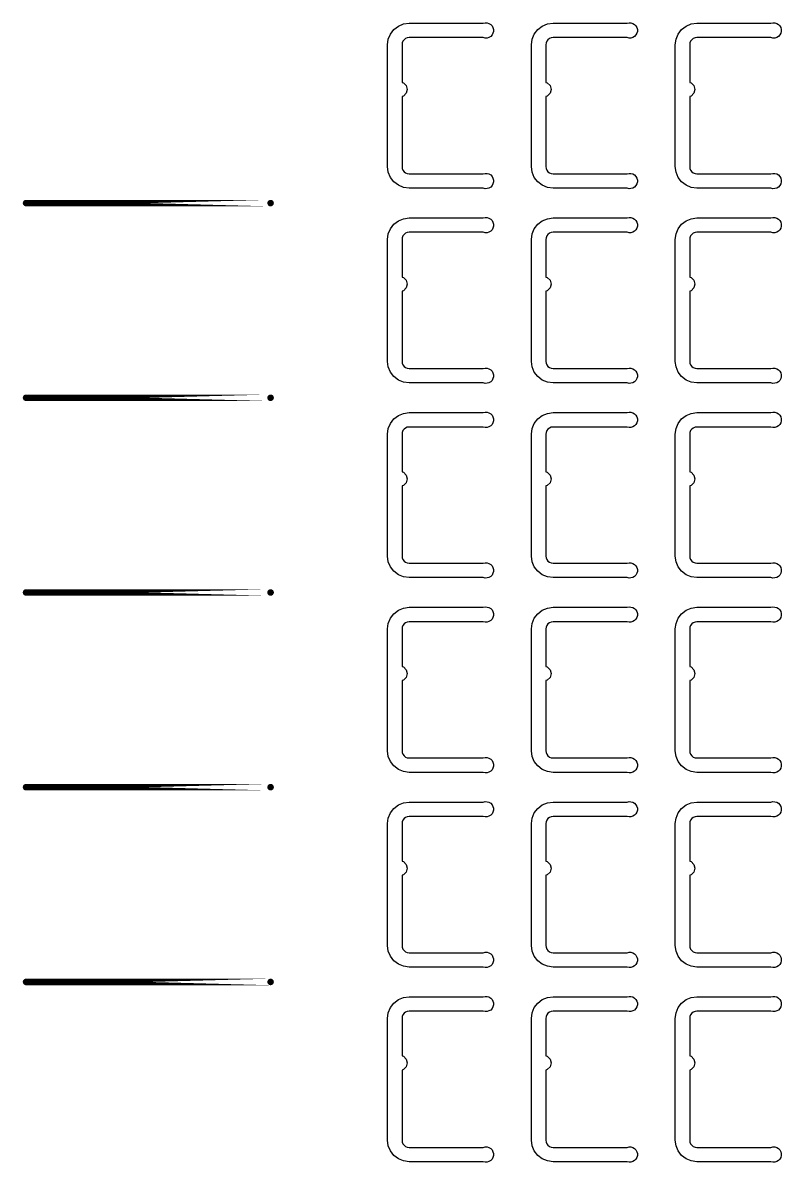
# Model space of a CAD drawing. Extents: x 11 to 212, y 11 to 212.
# Drawn here: x 46.96 to 56.26, y 123.32 to 137.29 of the extents above; entities that cross this region are included whole.
import ezdxf

# ---------------------------------------------------------------- set-up
doc = ezdxf.new("R2010")
doc.units = 0
doc.layers.get('0').update_dxf_attribs({"linetype": 'continuous'})
doc.layers.add('L4', color=7, linetype='continuous')

# ---------------------------------------------------------------- blocks, each defined once
blk = doc.blocks.new('cutlineendpoint')
at = {"const_width": 0.04}
blk.add_lwpolyline([(-0.02, 0, 1), (0.02, 0, 1)], format="xyb", close=True, dxfattribs=at)

msp = doc.modelspace()

# ---------------------------------------------------------------- linework, layer by layer
at = {"layer": 'L4'}
for points in [[(52.608, 135.441), (52.632, 135.447), (52.656, 135.446), (52.679, 135.439), (52.7, 135.427), (52.717, 135.409), (52.728, 135.388), (52.735, 135.365), (52.735, 135.341), (52.728, 135.318), (52.717, 135.297), (52.7, 135.279), (52.679, 135.267), (52.656, 135.26), (52.632, 135.259), (52.608, 135.265), (51.7, 135.265), (51.631, 135.274), (51.568, 135.3), (51.513, 135.342), (51.471, 135.397), (51.444, 135.461), (51.435, 135.529), (51.435, 137.024), (51.444, 137.092), (51.471, 137.156), (51.513, 137.211), (51.568, 137.253), (51.631, 137.279), (51.7, 137.288), (52.608, 137.288), (52.632, 137.294), (52.656, 137.293), (52.679, 137.286), (52.7, 137.274), (52.717, 137.256), (52.728, 137.235), (52.735, 137.212), (52.735, 137.188), (52.728, 137.165), (52.717, 137.144), (52.7, 137.126), (52.679, 137.114), (52.656, 137.107), (52.632, 137.106), (52.608, 137.112), (51.7, 137.112), (51.677, 137.109), (51.656, 137.1), (51.638, 137.086), (51.624, 137.068), (51.615, 137.046), (51.612, 137.024), (51.612, 136.563), (51.629, 136.558), (51.664, 136.524), (51.676, 136.476), (51.664, 136.429), (51.629, 136.395), (51.612, 136.39), (51.612, 135.529), (51.615, 135.507), (51.624, 135.485), (51.638, 135.467), (51.656, 135.453), (51.677, 135.444), (51.7, 135.441)], [(54.373, 135.441), (54.397, 135.447), (54.421, 135.446), (54.444, 135.439), (54.464, 135.427), (54.481, 135.409), (54.493, 135.388), (54.499, 135.365), (54.499, 135.341), (54.493, 135.318), (54.481, 135.297), (54.464, 135.279), (54.444, 135.267), (54.421, 135.26), (54.397, 135.259), (54.373, 135.265), (53.465, 135.265), (53.396, 135.274), (53.332, 135.3), (53.278, 135.342), (53.235, 135.397), (53.209, 135.461), (53.2, 135.529), (53.2, 137.024), (53.209, 137.092), (53.235, 137.156), (53.278, 137.211), (53.332, 137.253), (53.396, 137.279), (53.465, 137.288), (54.373, 137.288), (54.397, 137.294), (54.421, 137.293), (54.444, 137.286), (54.464, 137.274), (54.481, 137.256), (54.493, 137.235), (54.499, 137.212), (54.499, 137.188), (54.493, 137.165), (54.481, 137.144), (54.464, 137.126), (54.444, 137.114), (54.421, 137.107), (54.397, 137.106), (54.373, 137.112), (53.465, 137.112), (53.442, 137.109), (53.421, 137.1), (53.402, 137.086), (53.388, 137.068), (53.379, 137.046), (53.376, 137.024), (53.376, 136.563), (53.394, 136.558), (53.429, 136.524), (53.441, 136.476), (53.429, 136.429), (53.394, 136.395), (53.376, 136.39), (53.376, 135.529), (53.379, 135.507), (53.388, 135.485), (53.402, 135.467), (53.421, 135.453), (53.442, 135.444), (53.465, 135.441)], [(56.138, 135.441), (56.161, 135.447), (56.185, 135.446), (56.209, 135.439), (56.229, 135.427), (56.246, 135.409), (56.258, 135.388), (56.264, 135.365), (56.264, 135.341), (56.258, 135.318), (56.246, 135.297), (56.229, 135.279), (56.209, 135.267), (56.185, 135.26), (56.161, 135.259), (56.138, 135.265), (55.229, 135.265), (55.161, 135.274), (55.097, 135.3), (55.042, 135.342), (55, 135.397), (54.974, 135.461), (54.965, 135.529), (54.965, 137.024), (54.974, 137.092), (55, 137.156), (55.042, 137.211), (55.097, 137.253), (55.161, 137.279), (55.229, 137.288), (56.138, 137.288), (56.161, 137.294), (56.185, 137.293), (56.209, 137.286), (56.229, 137.274), (56.246, 137.256), (56.258, 137.235), (56.264, 137.212), (56.264, 137.188), (56.258, 137.165), (56.246, 137.144), (56.229, 137.126), (56.209, 137.114), (56.185, 137.107), (56.161, 137.106), (56.138, 137.112), (55.229, 137.112), (55.207, 137.109), (55.185, 137.1), (55.167, 137.086), (55.153, 137.068), (55.144, 137.046), (55.141, 137.024), (55.141, 136.563), (55.159, 136.558), (55.193, 136.524), (55.206, 136.476), (55.193, 136.429), (55.159, 136.395), (55.141, 136.39), (55.141, 135.529), (55.144, 135.507), (55.153, 135.485), (55.167, 135.467), (55.185, 135.453), (55.207, 135.444), (55.229, 135.441)], [(52.608, 133.053), (52.632, 133.058), (52.656, 133.058), (52.679, 133.051), (52.7, 133.038), (52.717, 133.021), (52.728, 133), (52.735, 132.977), (52.735, 132.953), (52.728, 132.929), (52.717, 132.908), (52.7, 132.891), (52.679, 132.879), (52.656, 132.872), (52.632, 132.871), (52.608, 132.876), (51.7, 132.876), (51.631, 132.885), (51.568, 132.912), (51.513, 132.954), (51.471, 133.009), (51.444, 133.073), (51.435, 133.141), (51.435, 134.635), (51.444, 134.704), (51.471, 134.768), (51.513, 134.822), (51.568, 134.865), (51.631, 134.891), (51.7, 134.9), (52.608, 134.9), (52.632, 134.905), (52.656, 134.905), (52.679, 134.898), (52.7, 134.885), (52.717, 134.868), (52.728, 134.847), (52.735, 134.824), (52.735, 134.8), (52.728, 134.776), (52.717, 134.755), (52.7, 134.738), (52.679, 134.726), (52.656, 134.719), (52.632, 134.718), (52.608, 134.724), (51.7, 134.724), (51.677, 134.721), (51.656, 134.712), (51.638, 134.698), (51.624, 134.679), (51.615, 134.658), (51.612, 134.635), (51.612, 134.174), (51.629, 134.17), (51.664, 134.135), (51.676, 134.088), (51.664, 134.041), (51.629, 134.007), (51.612, 134.002), (51.612, 133.141), (51.615, 133.118), (51.624, 133.097), (51.638, 133.079), (51.656, 133.065), (51.677, 133.056), (51.7, 133.053)], [(54.373, 133.053), (54.397, 133.058), (54.421, 133.058), (54.444, 133.051), (54.464, 133.038), (54.481, 133.021), (54.493, 133), (54.499, 132.977), (54.499, 132.953), (54.493, 132.929), (54.481, 132.908), (54.464, 132.891), (54.444, 132.879), (54.421, 132.872), (54.397, 132.871), (54.373, 132.876), (53.465, 132.876), (53.396, 132.885), (53.332, 132.912), (53.278, 132.954), (53.235, 133.009), (53.209, 133.073), (53.2, 133.141), (53.2, 134.635), (53.209, 134.704), (53.235, 134.768), (53.278, 134.822), (53.332, 134.865), (53.396, 134.891), (53.465, 134.9), (54.373, 134.9), (54.397, 134.905), (54.421, 134.905), (54.444, 134.898), (54.464, 134.885), (54.481, 134.868), (54.493, 134.847), (54.499, 134.824), (54.499, 134.8), (54.493, 134.776), (54.481, 134.755), (54.464, 134.738), (54.444, 134.726), (54.421, 134.719), (54.397, 134.718), (54.373, 134.724), (53.465, 134.724), (53.442, 134.721), (53.421, 134.712), (53.402, 134.698), (53.388, 134.679), (53.379, 134.658), (53.376, 134.635), (53.376, 134.174), (53.394, 134.17), (53.429, 134.135), (53.441, 134.088), (53.429, 134.041), (53.394, 134.007), (53.376, 134.002), (53.376, 133.141), (53.379, 133.118), (53.388, 133.097), (53.402, 133.079), (53.421, 133.065), (53.442, 133.056), (53.465, 133.053)], [(56.138, 133.053), (56.161, 133.058), (56.185, 133.058), (56.209, 133.051), (56.229, 133.038), (56.246, 133.021), (56.258, 133), (56.264, 132.977), (56.264, 132.953), (56.258, 132.929), (56.246, 132.908), (56.229, 132.891), (56.209, 132.879), (56.185, 132.872), (56.161, 132.871), (56.138, 132.876), (55.229, 132.876), (55.161, 132.885), (55.097, 132.912), (55.042, 132.954), (55, 133.009), (54.974, 133.073), (54.965, 133.141), (54.965, 134.635), (54.974, 134.704), (55, 134.768), (55.042, 134.822), (55.097, 134.865), (55.161, 134.891), (55.229, 134.9), (56.138, 134.9), (56.161, 134.905), (56.185, 134.905), (56.209, 134.898), (56.229, 134.885), (56.246, 134.868), (56.258, 134.847), (56.264, 134.824), (56.264, 134.8), (56.258, 134.776), (56.246, 134.755), (56.229, 134.738), (56.209, 134.726), (56.185, 134.719), (56.161, 134.718), (56.138, 134.724), (55.229, 134.724), (55.207, 134.721), (55.185, 134.712), (55.167, 134.698), (55.153, 134.679), (55.144, 134.658), (55.141, 134.635), (55.141, 134.174), (55.159, 134.17), (55.193, 134.135), (55.206, 134.088), (55.193, 134.041), (55.159, 134.007), (55.141, 134.002), (55.141, 133.141), (55.144, 133.118), (55.153, 133.097), (55.167, 133.079), (55.185, 133.065), (55.207, 133.056), (55.229, 133.053)], [(52.608, 130.665), (52.632, 130.67), (52.656, 130.669), (52.679, 130.663), (52.7, 130.65), (52.717, 130.633), (52.728, 130.612), (52.735, 130.589), (52.735, 130.564), (52.728, 130.541), (52.717, 130.52), (52.7, 130.503), (52.679, 130.49), (52.656, 130.484), (52.632, 130.483), (52.608, 130.488), (51.7, 130.488), (51.631, 130.497), (51.568, 130.524), (51.513, 130.566), (51.471, 130.621), (51.444, 130.684), (51.435, 130.753), (51.435, 132.247), (51.444, 132.316), (51.471, 132.379), (51.513, 132.434), (51.568, 132.476), (51.631, 132.503), (51.7, 132.512), (52.608, 132.512), (52.632, 132.517), (52.656, 132.516), (52.679, 132.51), (52.7, 132.497), (52.717, 132.48), (52.728, 132.459), (52.735, 132.436), (52.735, 132.411), (52.728, 132.388), (52.717, 132.367), (52.7, 132.35), (52.679, 132.337), (52.656, 132.331), (52.632, 132.33), (52.608, 132.335), (51.7, 132.335), (51.677, 132.332), (51.656, 132.323), (51.638, 132.309), (51.624, 132.291), (51.615, 132.27), (51.612, 132.247), (51.612, 131.786), (51.629, 131.782), (51.664, 131.747), (51.676, 131.7), (51.664, 131.653), (51.629, 131.618), (51.612, 131.614), (51.612, 130.753), (51.615, 130.73), (51.624, 130.709), (51.638, 130.691), (51.656, 130.677), (51.677, 130.668), (51.7, 130.665)], [(54.373, 130.665), (54.397, 130.67), (54.421, 130.669), (54.444, 130.663), (54.464, 130.65), (54.481, 130.633), (54.493, 130.612), (54.499, 130.589), (54.499, 130.564), (54.493, 130.541), (54.481, 130.52), (54.464, 130.503), (54.444, 130.49), (54.421, 130.484), (54.397, 130.483), (54.373, 130.488), (53.465, 130.488), (53.396, 130.497), (53.332, 130.524), (53.278, 130.566), (53.235, 130.621), (53.209, 130.684), (53.2, 130.753), (53.2, 132.247), (53.209, 132.316), (53.235, 132.379), (53.278, 132.434), (53.332, 132.476), (53.396, 132.503), (53.465, 132.512), (54.373, 132.512), (54.397, 132.517), (54.421, 132.516), (54.444, 132.51), (54.464, 132.497), (54.481, 132.48), (54.493, 132.459), (54.499, 132.436), (54.499, 132.411), (54.493, 132.388), (54.481, 132.367), (54.464, 132.35), (54.444, 132.337), (54.421, 132.331), (54.397, 132.33), (54.373, 132.335), (53.465, 132.335), (53.442, 132.332), (53.421, 132.323), (53.402, 132.309), (53.388, 132.291), (53.379, 132.27), (53.376, 132.247), (53.376, 131.786), (53.394, 131.782), (53.429, 131.747), (53.441, 131.7), (53.429, 131.653), (53.394, 131.618), (53.376, 131.614), (53.376, 130.753), (53.379, 130.73), (53.388, 130.709), (53.402, 130.691), (53.421, 130.677), (53.442, 130.668), (53.465, 130.665)], [(56.138, 130.665), (56.161, 130.67), (56.185, 130.669), (56.209, 130.663), (56.229, 130.65), (56.246, 130.633), (56.258, 130.612), (56.264, 130.589), (56.264, 130.564), (56.258, 130.541), (56.246, 130.52), (56.229, 130.503), (56.209, 130.49), (56.185, 130.484), (56.161, 130.483), (56.138, 130.488), (55.229, 130.488), (55.161, 130.497), (55.097, 130.524), (55.042, 130.566), (55, 130.621), (54.974, 130.684), (54.965, 130.753), (54.965, 132.247), (54.974, 132.316), (55, 132.379), (55.042, 132.434), (55.097, 132.476), (55.161, 132.503), (55.229, 132.512), (56.138, 132.512), (56.161, 132.517), (56.185, 132.516), (56.209, 132.51), (56.229, 132.497), (56.246, 132.48), (56.258, 132.459), (56.264, 132.436), (56.264, 132.411), (56.258, 132.388), (56.246, 132.367), (56.229, 132.35), (56.209, 132.337), (56.185, 132.331), (56.161, 132.33), (56.138, 132.335), (55.229, 132.335), (55.207, 132.332), (55.185, 132.323), (55.167, 132.309), (55.153, 132.291), (55.144, 132.27), (55.141, 132.247), (55.141, 131.786), (55.159, 131.782), (55.193, 131.747), (55.206, 131.7), (55.193, 131.653), (55.159, 131.618), (55.141, 131.614), (55.141, 130.753), (55.144, 130.73), (55.153, 130.709), (55.167, 130.691), (55.185, 130.677), (55.207, 130.668), (55.229, 130.665)], [(52.608, 128.276), (52.632, 128.282), (52.656, 128.281), (52.679, 128.274), (52.7, 128.262), (52.717, 128.245), (52.728, 128.224), (52.735, 128.2), (52.735, 128.176), (52.728, 128.153), (52.717, 128.132), (52.7, 128.115), (52.679, 128.102), (52.656, 128.095), (52.632, 128.095), (52.608, 128.1), (51.7, 128.1), (51.631, 128.109), (51.568, 128.135), (51.513, 128.178), (51.471, 128.232), (51.444, 128.296), (51.435, 128.365), (51.435, 129.859), (51.444, 129.927), (51.471, 129.991), (51.513, 130.046), (51.568, 130.088), (51.631, 130.115), (51.7, 130.124), (52.608, 130.124), (52.632, 130.129), (52.656, 130.128), (52.679, 130.121), (52.7, 130.109), (52.717, 130.092), (52.728, 130.071), (52.735, 130.047), (52.735, 130.023), (52.728, 130), (52.717, 129.979), (52.7, 129.962), (52.679, 129.949), (52.656, 129.942), (52.632, 129.942), (52.608, 129.947), (51.7, 129.947), (51.677, 129.944), (51.656, 129.935), (51.638, 129.921), (51.624, 129.903), (51.615, 129.882), (51.612, 129.859), (51.612, 129.398), (51.629, 129.393), (51.664, 129.359), (51.676, 129.312), (51.664, 129.265), (51.629, 129.23), (51.612, 129.226), (51.612, 128.365), (51.615, 128.342), (51.624, 128.321), (51.638, 128.302), (51.656, 128.288), (51.677, 128.279), (51.7, 128.276)], [(54.373, 128.276), (54.397, 128.282), (54.421, 128.281), (54.444, 128.274), (54.464, 128.262), (54.481, 128.245), (54.493, 128.224), (54.499, 128.2), (54.499, 128.176), (54.493, 128.153), (54.481, 128.132), (54.464, 128.115), (54.444, 128.102), (54.421, 128.095), (54.397, 128.095), (54.373, 128.1), (53.465, 128.1), (53.396, 128.109), (53.332, 128.135), (53.278, 128.178), (53.235, 128.232), (53.209, 128.296), (53.2, 128.365), (53.2, 129.859), (53.209, 129.927), (53.235, 129.991), (53.278, 130.046), (53.332, 130.088), (53.396, 130.115), (53.465, 130.124), (54.373, 130.124), (54.397, 130.129), (54.421, 130.128), (54.444, 130.121), (54.464, 130.109), (54.481, 130.092), (54.493, 130.071), (54.499, 130.047), (54.499, 130.023), (54.493, 130), (54.481, 129.979), (54.464, 129.962), (54.444, 129.949), (54.421, 129.942), (54.397, 129.942), (54.373, 129.947), (53.465, 129.947), (53.442, 129.944), (53.421, 129.935), (53.402, 129.921), (53.388, 129.903), (53.379, 129.882), (53.376, 129.859), (53.376, 129.398), (53.394, 129.393), (53.429, 129.359), (53.441, 129.312), (53.429, 129.265), (53.394, 129.23), (53.376, 129.226), (53.376, 128.365), (53.379, 128.342), (53.388, 128.321), (53.402, 128.302), (53.421, 128.288), (53.442, 128.279), (53.465, 128.276)], [(56.138, 128.276), (56.161, 128.282), (56.185, 128.281), (56.209, 128.274), (56.229, 128.262), (56.246, 128.245), (56.258, 128.224), (56.264, 128.2), (56.264, 128.176), (56.258, 128.153), (56.246, 128.132), (56.229, 128.115), (56.209, 128.102), (56.185, 128.095), (56.161, 128.095), (56.138, 128.1), (55.229, 128.1), (55.161, 128.109), (55.097, 128.135), (55.042, 128.178), (55, 128.232), (54.974, 128.296), (54.965, 128.365), (54.965, 129.859), (54.974, 129.927), (55, 129.991), (55.042, 130.046), (55.097, 130.088), (55.161, 130.115), (55.229, 130.124), (56.138, 130.124), (56.161, 130.129), (56.185, 130.128), (56.209, 130.121), (56.229, 130.109), (56.246, 130.092), (56.258, 130.071), (56.264, 130.047), (56.264, 130.023), (56.258, 130), (56.246, 129.979), (56.229, 129.962), (56.209, 129.949), (56.185, 129.942), (56.161, 129.942), (56.138, 129.947), (55.229, 129.947), (55.207, 129.944), (55.185, 129.935), (55.167, 129.921), (55.153, 129.903), (55.144, 129.882), (55.141, 129.859), (55.141, 129.398), (55.159, 129.393), (55.193, 129.359), (55.206, 129.312), (55.193, 129.265), (55.159, 129.23), (55.141, 129.226), (55.141, 128.365), (55.144, 128.342), (55.153, 128.321), (55.167, 128.302), (55.185, 128.288), (55.207, 128.279), (55.229, 128.276)], [(52.608, 125.888), (52.632, 125.894), (52.656, 125.893), (52.679, 125.886), (52.7, 125.874), (52.717, 125.856), (52.728, 125.835), (52.735, 125.812), (52.735, 125.788), (52.728, 125.765), (52.717, 125.744), (52.7, 125.726), (52.679, 125.714), (52.656, 125.707), (52.632, 125.706), (52.608, 125.712), (51.7, 125.712), (51.631, 125.721), (51.568, 125.747), (51.513, 125.789), (51.471, 125.844), (51.444, 125.908), (51.435, 125.976), (51.435, 127.471), (51.444, 127.539), (51.471, 127.603), (51.513, 127.658), (51.568, 127.7), (51.631, 127.726), (51.7, 127.735), (52.608, 127.735), (52.632, 127.741), (52.656, 127.74), (52.679, 127.733), (52.7, 127.721), (52.717, 127.703), (52.728, 127.682), (52.735, 127.659), (52.735, 127.635), (52.728, 127.612), (52.717, 127.591), (52.7, 127.573), (52.679, 127.561), (52.656, 127.554), (52.632, 127.553), (52.608, 127.559), (51.7, 127.559), (51.677, 127.556), (51.656, 127.547), (51.638, 127.533), (51.624, 127.515), (51.615, 127.493), (51.612, 127.471), (51.612, 127.01), (51.629, 127.005), (51.664, 126.971), (51.676, 126.924), (51.664, 126.876), (51.629, 126.842), (51.612, 126.837), (51.612, 125.976), (51.615, 125.954), (51.624, 125.932), (51.638, 125.914), (51.656, 125.9), (51.677, 125.891), (51.7, 125.888)], [(54.373, 125.888), (54.397, 125.894), (54.421, 125.893), (54.444, 125.886), (54.464, 125.874), (54.481, 125.856), (54.493, 125.835), (54.499, 125.812), (54.499, 125.788), (54.493, 125.765), (54.481, 125.744), (54.464, 125.726), (54.444, 125.714), (54.421, 125.707), (54.397, 125.706), (54.373, 125.712), (53.465, 125.712), (53.396, 125.721), (53.332, 125.747), (53.278, 125.789), (53.235, 125.844), (53.209, 125.908), (53.2, 125.976), (53.2, 127.471), (53.209, 127.539), (53.235, 127.603), (53.278, 127.658), (53.332, 127.7), (53.396, 127.726), (53.465, 127.735), (54.373, 127.735), (54.397, 127.741), (54.421, 127.74), (54.444, 127.733), (54.464, 127.721), (54.481, 127.703), (54.493, 127.682), (54.499, 127.659), (54.499, 127.635), (54.493, 127.612), (54.481, 127.591), (54.464, 127.573), (54.444, 127.561), (54.421, 127.554), (54.397, 127.553), (54.373, 127.559), (53.465, 127.559), (53.442, 127.556), (53.421, 127.547), (53.402, 127.533), (53.388, 127.515), (53.379, 127.493), (53.376, 127.471), (53.376, 127.01), (53.394, 127.005), (53.429, 126.971), (53.441, 126.924), (53.429, 126.876), (53.394, 126.842), (53.376, 126.837), (53.376, 125.976), (53.379, 125.954), (53.388, 125.932), (53.402, 125.914), (53.421, 125.9), (53.442, 125.891), (53.465, 125.888)], [(56.138, 125.888), (56.161, 125.894), (56.185, 125.893), (56.209, 125.886), (56.229, 125.874), (56.246, 125.856), (56.258, 125.835), (56.264, 125.812), (56.264, 125.788), (56.258, 125.765), (56.246, 125.744), (56.229, 125.726), (56.209, 125.714), (56.185, 125.707), (56.161, 125.706), (56.138, 125.712), (55.229, 125.712), (55.161, 125.721), (55.097, 125.747), (55.042, 125.789), (55, 125.844), (54.974, 125.908), (54.965, 125.976), (54.965, 127.471), (54.974, 127.539), (55, 127.603), (55.042, 127.658), (55.097, 127.7), (55.161, 127.726), (55.229, 127.735), (56.138, 127.735), (56.161, 127.741), (56.185, 127.74), (56.209, 127.733), (56.229, 127.721), (56.246, 127.703), (56.258, 127.682), (56.264, 127.659), (56.264, 127.635), (56.258, 127.612), (56.246, 127.591), (56.229, 127.573), (56.209, 127.561), (56.185, 127.554), (56.161, 127.553), (56.138, 127.559), (55.229, 127.559), (55.207, 127.556), (55.185, 127.547), (55.167, 127.533), (55.153, 127.515), (55.144, 127.493), (55.141, 127.471), (55.141, 127.01), (55.159, 127.005), (55.193, 126.971), (55.206, 126.924), (55.193, 126.876), (55.159, 126.842), (55.141, 126.837), (55.141, 125.976), (55.144, 125.954), (55.153, 125.932), (55.167, 125.914), (55.185, 125.9), (55.207, 125.891), (55.229, 125.888)], [(52.608, 123.5), (52.632, 123.505), (52.656, 123.505), (52.679, 123.498), (52.7, 123.485), (52.717, 123.468), (52.728, 123.447), (52.735, 123.424), (52.735, 123.4), (52.728, 123.376), (52.717, 123.355), (52.7, 123.338), (52.679, 123.326), (52.656, 123.319), (52.632, 123.318), (52.608, 123.324), (51.7, 123.324), (51.631, 123.333), (51.568, 123.359), (51.513, 123.401), (51.471, 123.456), (51.444, 123.52), (51.435, 123.588), (51.435, 125.082), (51.444, 125.151), (51.471, 125.215), (51.513, 125.27), (51.568, 125.312), (51.631, 125.338), (51.7, 125.347), (52.608, 125.347), (52.632, 125.352), (52.656, 125.352), (52.679, 125.345), (52.7, 125.332), (52.717, 125.315), (52.728, 125.294), (52.735, 125.271), (52.735, 125.247), (52.728, 125.223), (52.717, 125.202), (52.7, 125.185), (52.679, 125.173), (52.656, 125.166), (52.632, 125.165), (52.608, 125.171), (51.7, 125.171), (51.677, 125.168), (51.656, 125.159), (51.638, 125.145), (51.624, 125.126), (51.615, 125.105), (51.612, 125.082), (51.612, 124.622), (51.629, 124.617), (51.664, 124.582), (51.676, 124.535), (51.664, 124.488), (51.629, 124.454), (51.612, 124.449), (51.612, 123.588), (51.615, 123.565), (51.624, 123.544), (51.638, 123.526), (51.656, 123.512), (51.677, 123.503), (51.7, 123.5)], [(54.373, 123.5), (54.397, 123.505), (54.421, 123.505), (54.444, 123.498), (54.464, 123.485), (54.481, 123.468), (54.493, 123.447), (54.499, 123.424), (54.499, 123.4), (54.493, 123.376), (54.481, 123.355), (54.464, 123.338), (54.444, 123.326), (54.421, 123.319), (54.397, 123.318), (54.373, 123.324), (53.465, 123.324), (53.396, 123.333), (53.332, 123.359), (53.278, 123.401), (53.235, 123.456), (53.209, 123.52), (53.2, 123.588), (53.2, 125.082), (53.209, 125.151), (53.235, 125.215), (53.278, 125.27), (53.332, 125.312), (53.396, 125.338), (53.465, 125.347), (54.373, 125.347), (54.397, 125.352), (54.421, 125.352), (54.444, 125.345), (54.464, 125.332), (54.481, 125.315), (54.493, 125.294), (54.499, 125.271), (54.499, 125.247), (54.493, 125.223), (54.481, 125.202), (54.464, 125.185), (54.444, 125.173), (54.421, 125.166), (54.397, 125.165), (54.373, 125.171), (53.465, 125.171), (53.442, 125.168), (53.421, 125.159), (53.402, 125.145), (53.388, 125.126), (53.379, 125.105), (53.376, 125.082), (53.376, 124.622), (53.394, 124.617), (53.429, 124.582), (53.441, 124.535), (53.429, 124.488), (53.394, 124.454), (53.376, 124.449), (53.376, 123.588), (53.379, 123.565), (53.388, 123.544), (53.402, 123.526), (53.421, 123.512), (53.442, 123.503), (53.465, 123.5)], [(56.138, 123.5), (56.161, 123.505), (56.185, 123.505), (56.209, 123.498), (56.229, 123.485), (56.246, 123.468), (56.258, 123.447), (56.264, 123.424), (56.264, 123.4), (56.258, 123.376), (56.246, 123.355), (56.229, 123.338), (56.209, 123.326), (56.185, 123.319), (56.161, 123.318), (56.138, 123.324), (55.229, 123.324), (55.161, 123.333), (55.097, 123.359), (55.042, 123.401), (55, 123.456), (54.974, 123.52), (54.965, 123.588), (54.965, 125.082), (54.974, 125.151), (55, 125.215), (55.042, 125.27), (55.097, 125.312), (55.161, 125.338), (55.229, 125.347), (56.138, 125.347), (56.161, 125.352), (56.185, 125.352), (56.209, 125.345), (56.229, 125.332), (56.246, 125.315), (56.258, 125.294), (56.264, 125.271), (56.264, 125.247), (56.258, 125.223), (56.246, 125.202), (56.229, 125.185), (56.209, 125.173), (56.185, 125.166), (56.161, 125.165), (56.138, 125.171), (55.229, 125.171), (55.207, 125.168), (55.185, 125.159), (55.167, 125.145), (55.153, 125.126), (55.144, 125.105), (55.141, 125.082), (55.141, 124.622), (55.159, 124.617), (55.193, 124.582), (55.206, 124.535), (55.193, 124.488), (55.159, 124.454), (55.141, 124.449), (55.141, 123.588), (55.144, 123.565), (55.153, 123.544), (55.167, 123.526), (55.185, 123.512), (55.207, 123.503), (55.229, 123.5)]]:
    msp.add_lwpolyline(points, close=True, dxfattribs=at)
at = {"layer": 'L4', "const_width": 0.08}
for points in [[(50, 135.082), (47, 135.082)], [(50, 132.694), (47, 132.694)], [(50, 130.306), (47, 130.306)], [(50, 127.918), (47, 127.918)], [(50, 125.529), (47, 125.529)]]:
    msp.add_lwpolyline(points, close=True, dxfattribs=at)

# ---------------------------------------------------------------- block references
at = {"layer": 'L4'}
for p in [(47, 135.082), (50, 135.082), (47, 132.694), (50, 132.694), (47, 130.306), (50, 130.306), (47, 127.918), (50, 127.918), (47, 125.529), (50, 125.529)]:
    msp.add_blockref('cutlineendpoint', p, dxfattribs=at)

doc.saveas('drawing.dxf')
